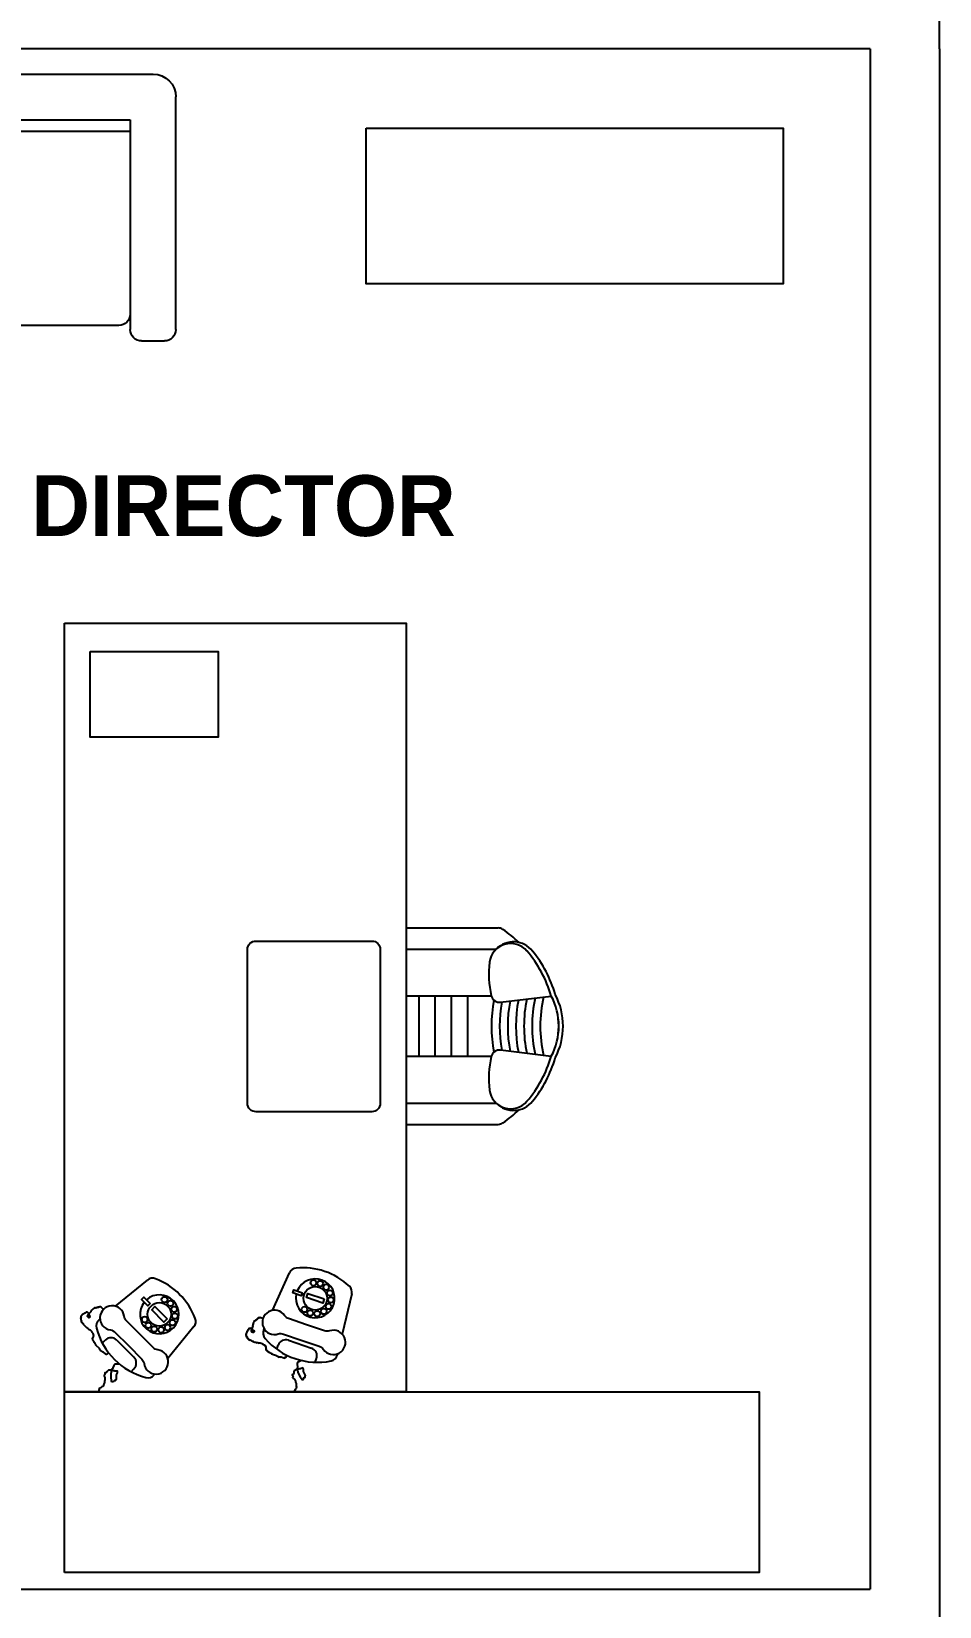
# Model space of a CAD drawing. Header units: inches. Extents: x 484217 to 497210, y -26946 to -21493.
# Drawn here: x 487890.6 to 488008.2, y -24130.6 to -23926.5 of the extents above; entities that cross this region are included whole.
import ezdxf

# ---------------------------------------------------------------- set-up
doc = ezdxf.new("R2010")
doc.units = ezdxf.units.IN
doc.header["$LTSCALE"] = 20
doc.header["$MEASUREMENT"] = 0
for name, color, linetype in [('furniture', 4, 'Continuous'), ('I-FURN', 4, 'Continuous'), ('I-WALL-IN', 3, 'Continuous')]:
    doc.layers.add(name, color=color, linetype=linetype)
doc.layers.add('I-ANNO-TEXT', color=7, linetype='Continuous', lineweight=18)
doc.styles.add('MICRO', font='')
doc.styles.get('MICRO').set_extended_font_data('MicrogrammaSSi', bold=True)

# ---------------------------------------------------------------- blocks, each defined once
blk = doc.blocks.new('A$C356546E5')
at = {"layer": 'furniture'}
for p, q in [((0, 46.31), (0, 48.56)), ((1.13, 49.69), (24.12, 49.69)), ((26.38, 2.26), (26.38, 47.44)), ((21.86, 45.18), (1.13, 45.18)), ((20.73, 4.52), (20.73, 45.18)), ((21.86, 4.52), (21.86, 45.18)), ((1.53, 44.05), (1.53, 25.98)), ((1.53, 23.72), (1.53, 5.65)), ((21.86, 24.85), (2.66, 24.85)), ((0, 3.39), (0, 1.13)), ((1.13, 4.52), (21.86, 4.52)), ((1.13, 0), (24.12, 0))]:
    blk.add_line(p, q, dxfattribs=at)
for centre, major_axis, start_param, end_param in [((1.13, 48.56), (-0.799, 0.799), -0.785398, 0.785398), ((24.12, 47.44), (1.6, 1.6), 5.497787, 7.068583), ((1.13, 46.31), (0.799, 0.799), 2.356194, 3.926991), ((2.66, 44.05), (0.799, 0.799), 0.785398, 2.356194), ((2.66, 25.98), (0.799, 0.799), 2.356194, 3.926991), ((2.66, 23.72), (0.799, 0.799), 0.785398, 2.356194), ((2.66, 5.65), (0.799, 0.799), 2.356194, 3.926991), ((1.13, 3.39), (-0.799, 0.799), -0.785398, 0.785398), ((24.12, 2.26), (-1.6, 1.6), 2.356194, 3.926991), ((1.13, 1.13), (0.799, 0.799), 2.356194, 3.926991)]:
    blk.add_ellipse(centre, major_axis=major_axis, ratio=1, start_param=start_param, end_param=end_param, dxfattribs=at)
blk = doc.blocks.new('A$C129F564C')
at = {"layer": 'furniture'}
for p, q in [((0.8878, 1.0214), (0.8732, 1.1399)), ((1.0145, 1.1399), (0.9998, 1.0214)), ((0.7138, 0.8), (0.7138, 1.0154)), ((0.7638, 0.8), (0.7638, 1.0108)), ((0.8732, 0.9997), (0.8732, 0.8)), ((1.0145, 0.9997), (1.0145, 0.8)), ((1.1238, 0.8), (1.1238, 1.0108)), ((1.1738, 0.8), (1.1738, 1.0154)), ((1.0145, 0.9444), (0.8732, 0.9444)), ((1.0145, 0.9063), (0.8732, 0.9063)), ((1.0145, 0.8683), (0.8732, 0.8683)), ((1.0145, 0.8303), (0.8732, 0.8303)), ((1.5709, 0.6727), (1.6649, 0.6505)), ((1.711, 0.6397), (1.7134, 0.6391)), ((1.7309, 0.5871), (1.7217, 0.5902)), ((1.6793, 0.5244), (1.6976, 0.5784)), ((1.6094, 0.4871), (1.5213, 0.5268)), ((1.7004, 0.4972), (1.6911, 0.5003)), ((1.6548, 0.4666), (1.6526, 0.4676)), ((1.6472, 0.3032), (1.7218, 0.2417)), ((1.5997, 0.1197), (1.5383, 0.1942)), ((1.7583, 0.2116), (1.7602, 0.2101)), ((1.6789, 0.1223), (1.7192, 0.1626)), ((1.753, 0.1557), (1.7461, 0.1626)), ((1.6314, 0.0812), (1.6298, 0.0831)), ((1.6858, 0.0885), (1.6789, 0.0954))]:
    blk.add_line(p, q, dxfattribs=at)
for points in [[(1.1198, 1.083, 0.106121), (1.0145, 1.1399, 0.249834), (0.8732, 1.1399, 0.106121), (0.7678, 1.083)], [(0.7481, 1.0644, 0.042822), (0.7173, 1.0266)], [(1.1703, 1.0266, 0.042822), (1.1396, 1.0644, 0.249834)]]:
    blk.add_lwpolyline(points, format="xyb", dxfattribs=at)
for points in [[(0, 0), (0, 0.8), (1.8, 0.8), (1.8, 0)], [(1.5827, 0.6082), (1.5925, 0.6049), (1.5794, 0.5664), (1.5697, 0.5697)], [(1.5679, 0.5572), (1.5753, 0.5546), (1.5686, 0.5347), (1.5611, 0.5372)], [(0.0667, 0.0598), (0.0667, 0.3598), (0.2667, 0.3598), (0.2667, 0.0598)], [(1.6293, 0.2401), (1.6367, 0.2328), (1.6079, 0.2041), (1.6006, 0.2114)], [(1.5935, 0.2009), (1.5991, 0.1953), (1.5841, 0.1804), (1.5785, 0.186)]]:
    blk.add_lwpolyline(points, close=True, dxfattribs=at)
for points in [[(1.1244, 0.4285), (0.7644, 0.4285, -0.414214), (0.7444, 0.4485), (0.7444, 0.7195, -0.414214), (0.7644, 0.7395), (1.1244, 0.7395, -0.414214), (1.1444, 0.7195), (1.1444, 0.4485, -0.414214)], [(1.6572, 0.6088), (1.6429, 0.5668), (1.6287, 0.5249, -0.162278), (1.6214, 0.5153, 2), (1.6646, 0.5007, -0.162278), (1.6647, 0.5127), (1.6789, 0.5546), (1.6932, 0.5965, -0.162278), (1.7004, 0.6061, 2), (1.6573, 0.6208, -0.162278)], [(1.6964, 0.2077), (1.6651, 0.1764), (1.6338, 0.1451, -0.162278), (1.623, 0.1397, 2), (1.6553, 0.1075, -0.162278), (1.6606, 0.1182), (1.6919, 0.1495), (1.7233, 0.1808, -0.162278), (1.734, 0.1862, 2), (1.7018, 0.2185, -0.162278)]]:
    blk.add_lwpolyline(points, format="xyb", close=True, dxfattribs=at)
for points in [[(1.7267, 0.5549), (1.7314, 0.5454), (1.7339, 0.5446), (1.736, 0.5445), (1.7419, 0.5454), (1.744, 0.5453), (1.7457, 0.5441), (1.7474, 0.5449), (1.7495, 0.5449), (1.7528, 0.5466), (1.7549, 0.5465), (1.765, 0.5515), (1.768, 0.554), (1.7714, 0.5557), (1.7714, 0.5578), (1.7705, 0.5595), (1.7689, 0.5607), (1.7664, 0.5616), (1.7655, 0.5633), (1.7634, 0.5633), (1.7618, 0.5646), (1.7525, 0.56), (1.7504, 0.56), (1.7474, 0.5596), (1.7441, 0.5579), (1.7466, 0.5529), (1.7466, 0.5508), (1.7474, 0.5491), (1.7474, 0.547), (1.7474, 0.5449), (1.7507, 0.5382), (1.7532, 0.5373), (1.7553, 0.5373), (1.7578, 0.5364), (1.7595, 0.5352), (1.7603, 0.5335), (1.7637, 0.5352), (1.7662, 0.5343), (1.7679, 0.5351), (1.7691, 0.5368), (1.7704, 0.5385), (1.7755, 0.541), (1.7776, 0.541), (1.7809, 0.5426), (1.783, 0.5426), (1.7851, 0.5426), (1.7872, 0.5426), (1.7889, 0.5434), (1.7914, 0.5426), (1.7931, 0.5413), (1.7956, 0.5404), (1.799, 0.5379), (1.8, 0.5384)], [(1.6284, 0.4648), (1.6282, 0.4642), (1.6285, 0.4641), (1.6263, 0.4576), (1.6266, 0.4575), (1.6262, 0.4561), (1.6265, 0.456), (1.6262, 0.4551), (1.6265, 0.4549), (1.6262, 0.454), (1.6281, 0.4533), (1.6279, 0.4526), (1.6295, 0.4521), (1.6291, 0.4508), (1.6307, 0.4502), (1.6305, 0.4496), (1.6321, 0.449), (1.6319, 0.4484), (1.6329, 0.448), (1.6328, 0.4477), (1.6341, 0.4472), (1.6335, 0.4456), (1.6345, 0.4453), (1.6342, 0.4443), (1.6381, 0.443), (1.638, 0.4426), (1.6422, 0.4412), (1.6424, 0.4415), (1.6459, 0.4403), (1.6462, 0.441), (1.6566, 0.4374), (1.6567, 0.4377), (1.6581, 0.4373), (1.6583, 0.4379), (1.6593, 0.4376), (1.6596, 0.4386), (1.6599, 0.4385), (1.6609, 0.4414), (1.6606, 0.4415), (1.661, 0.4428), (1.6597, 0.4433), (1.6599, 0.4439), (1.659, 0.4443), (1.6591, 0.4446), (1.6581, 0.4449), (1.6575, 0.4433), (1.6569, 0.4435), (1.6563, 0.4419), (1.6557, 0.4421), (1.6553, 0.4411), (1.655, 0.4412), (1.6546, 0.4399), (1.6539, 0.4401), (1.6536, 0.4392), (1.6533, 0.4393), (1.6529, 0.4383), (1.6526, 0.4384), (1.6512, 0.4342), (1.6515, 0.434), (1.6511, 0.4331), (1.6518, 0.4328), (1.6515, 0.4319), (1.6534, 0.4312), (1.6532, 0.4305), (1.6555, 0.4298), (1.6553, 0.4291), (1.6585, 0.428), (1.6584, 0.4277), (1.6597, 0.4272), (1.6595, 0.4266), (1.6657, 0.4245), (1.666, 0.4251), (1.6673, 0.4247), (1.6676, 0.4256), (1.6689, 0.4252), (1.6692, 0.4262), (1.6705, 0.4257), (1.6712, 0.4277), (1.6722, 0.4274), (1.6725, 0.4284), (1.6742, 0.4278), (1.6747, 0.4294), (1.6754, 0.4292), (1.6758, 0.4305), (1.6765, 0.4303), (1.6768, 0.4313), (1.6775, 0.4311), (1.6782, 0.4333), (1.6786, 0.4332), (1.679, 0.4345), (1.6784, 0.4348), (1.679, 0.4367), (1.6793, 0.4366), (1.6798, 0.4379), (1.6804, 0.4377), (1.6818, 0.4416), (1.6824, 0.4414), (1.6839, 0.4457), (1.6835, 0.4458), (1.6842, 0.4477), (1.6839, 0.4478), (1.6851, 0.4514), (1.6848, 0.4516), (1.6852, 0.4529), (1.6849, 0.453), (1.6859, 0.4559), (1.6856, 0.456), (1.6859, 0.457), (1.6856, 0.4571), (1.6859, 0.4581), (1.6856, 0.4582), (1.6873, 0.4631), (1.6876, 0.463), (1.688, 0.4643), (1.6884, 0.4642), (1.689, 0.4662), (1.6893, 0.4661), (1.69, 0.468), (1.6907, 0.4678), (1.6911, 0.4691), (1.6914, 0.469), (1.6919, 0.4703), (1.6935, 0.4698), (1.6942, 0.4717), (1.6961, 0.4711), (1.6964, 0.4717), (1.6974, 0.4714), (1.6975, 0.4717), (1.6984, 0.4714), (1.6987, 0.472), (1.7, 0.4716), (1.7001, 0.4719), (1.7014, 0.4715), (1.702, 0.4731), (1.7026, 0.4729), (1.7029, 0.4739), (1.7039, 0.4735), (1.7043, 0.4745), (1.7046, 0.4744), (1.7051, 0.476), (1.7055, 0.4759), (1.7061, 0.4779), (1.7065, 0.4778), (1.7068, 0.4787), (1.7071, 0.4786), (1.7079, 0.4809), (1.7082, 0.4808), (1.7086, 0.4818), (1.7089, 0.4817), (1.7097, 0.484), (1.71, 0.4839), (1.7104, 0.4852), (1.7111, 0.485), (1.7151, 0.4967), (1.7154, 0.4966), (1.7157, 0.4976), (1.7161, 0.4975), (1.7167, 0.4995), (1.7171, 0.4993), (1.7175, 0.5007), (1.7178, 0.5005), (1.7186, 0.5028), (1.718, 0.5031), (1.7183, 0.504), (1.718, 0.5041), (1.7184, 0.5055), (1.7181, 0.5056), (1.7188, 0.5075), (1.7184, 0.5076), (1.721, 0.5152), (1.72, 0.5155), (1.7203, 0.5165), (1.72, 0.5166), (1.7203, 0.5176), (1.7184, 0.5182), (1.7186, 0.5189), (1.7157, 0.5199), (1.7158, 0.5202), (1.7145, 0.5207)], [(1.735, 0.1287), (1.735, 0.1181), (1.7368, 0.1162), (1.7387, 0.1153), (1.7443, 0.1134), (1.7462, 0.1124), (1.7472, 0.1106), (1.749, 0.1106), (1.7509, 0.1096), (1.7547, 0.1096), (1.7566, 0.1087), (1.7678, 0.1087), (1.7716, 0.1096), (1.7753, 0.1096), (1.7763, 0.1115), (1.7763, 0.1134), (1.7753, 0.1153), (1.7735, 0.1171), (1.7735, 0.119), (1.7716, 0.12), (1.7706, 0.1218), (1.7603, 0.1218), (1.7584, 0.1228), (1.7556, 0.1237), (1.7519, 0.1237), (1.7519, 0.1181), (1.7509, 0.1162), (1.7509, 0.1143), (1.75, 0.1124), (1.749, 0.1106), (1.749, 0.1031), (1.7509, 0.1012), (1.7528, 0.1002), (1.7547, 0.0984), (1.7556, 0.0965), (1.7556, 0.0946), (1.7594, 0.0946), (1.7613, 0.0927), (1.7631, 0.0927), (1.765, 0.0937), (1.7669, 0.0946), (1.7725, 0.0946), (1.7744, 0.0937), (1.7782, 0.0937), (1.78, 0.0927), (1.7819, 0.0918), (1.7838, 0.0909), (1.7857, 0.0909), (1.7875, 0.089), (1.7885, 0.0871), (1.7904, 0.0852), (1.7922, 0.0815), (1.7941, 0.0815), (1.796, 0.0805), (1.8, 0.0805)], [(1.6069, 0.0913), (1.6065, 0.0909), (1.6067, 0.0906), (1.6018, 0.0857), (1.6021, 0.0855), (1.6011, 0.0845), (1.6013, 0.0843), (1.6006, 0.0835), (1.6009, 0.0833), (1.6001, 0.0826), (1.6016, 0.0811), (1.6011, 0.0806), (1.6023, 0.0794), (1.6013, 0.0784), (1.6026, 0.0772), (1.6021, 0.0767), (1.6033, 0.0755), (1.6028, 0.075), (1.6035, 0.0743), (1.6033, 0.074), (1.6043, 0.073), (1.6031, 0.0718), (1.6038, 0.0711), (1.6031, 0.0704), (1.606, 0.0674), (1.6057, 0.0672), (1.6089, 0.064), (1.6092, 0.0643), (1.6118, 0.0616), (1.6123, 0.0621), (1.6201, 0.0542), (1.6204, 0.0545), (1.6214, 0.0535), (1.6219, 0.054), (1.6226, 0.0533), (1.6233, 0.054), (1.6236, 0.0538), (1.6258, 0.056), (1.6255, 0.0562), (1.6265, 0.0572), (1.6255, 0.0582), (1.626, 0.0586), (1.6253, 0.0594), (1.6255, 0.0596), (1.6248, 0.0604), (1.6236, 0.0591), (1.6231, 0.0596), (1.6219, 0.0584), (1.6214, 0.0589), (1.6206, 0.0582), (1.6204, 0.0584), (1.6194, 0.0574), (1.6189, 0.0579), (1.6182, 0.0572), (1.6179, 0.0574), (1.6172, 0.0567), (1.617, 0.0569), (1.6138, 0.0538), (1.614, 0.0535), (1.6133, 0.0528), (1.6138, 0.0523), (1.6131, 0.0516), (1.6145, 0.0501), (1.614, 0.0496), (1.6157, 0.0479), (1.6153, 0.0474), (1.6177, 0.045), (1.6175, 0.0447), (1.6184, 0.0437), (1.6179, 0.0432), (1.6226, 0.0386), (1.6231, 0.0391), (1.624, 0.0381), (1.6248, 0.0389), (1.6258, 0.0379), (1.6265, 0.0386), (1.6275, 0.0376), (1.6289, 0.0391), (1.6297, 0.0384), (1.6304, 0.0391), (1.6316, 0.0379), (1.6328, 0.0391), (1.6333, 0.0386), (1.6343, 0.0396), (1.6348, 0.0391), (1.6355, 0.0398), (1.636, 0.0393), (1.6377, 0.0411), (1.638, 0.0408), (1.6389, 0.0418), (1.6385, 0.0423), (1.6399, 0.0437), (1.6402, 0.0435), (1.6411, 0.0445), (1.6416, 0.044), (1.6446, 0.0469), (1.6451, 0.0464), (1.6482, 0.0496), (1.648, 0.0499), (1.6495, 0.0513), (1.6492, 0.0516), (1.6519, 0.0543), (1.6517, 0.0545), (1.6526, 0.0555), (1.6524, 0.0557), (1.6546, 0.0579), (1.6543, 0.0582), (1.6551, 0.0589), (1.6548, 0.0591), (1.6556, 0.0599), (1.6553, 0.0601), (1.659, 0.0638), (1.6592, 0.0635), (1.6602, 0.0645), (1.6605, 0.0643), (1.6619, 0.0657), (1.6622, 0.0655), (1.6636, 0.067), (1.6641, 0.0665), (1.6651, 0.0674), (1.6653, 0.0672), (1.6663, 0.0682), (1.6675, 0.067), (1.669, 0.0684), (1.6705, 0.067), (1.671, 0.0674), (1.6717, 0.0667), (1.6719, 0.067), (1.6727, 0.0662), (1.6732, 0.0667), (1.6741, 0.0657), (1.6744, 0.066), (1.6754, 0.065), (1.6766, 0.0662), (1.6771, 0.0657), (1.6778, 0.0665), (1.6785, 0.0657), (1.6793, 0.0665), (1.6795, 0.0662), (1.6807, 0.0675), (1.681, 0.0672), (1.6824, 0.0687), (1.6827, 0.0684), (1.6834, 0.0692), (1.6837, 0.0689), (1.6854, 0.0706), (1.6856, 0.0704), (1.6863, 0.0711), (1.6866, 0.0709), (1.6883, 0.0726), (1.6885, 0.0723), (1.6895, 0.0733), (1.69, 0.0728), (1.6988, 0.0816), (1.6991, 0.0814), (1.6998, 0.0821), (1.7, 0.0819), (1.7015, 0.0833), (1.7017, 0.0831), (1.7027, 0.0841), (1.703, 0.0838), (1.7047, 0.0855), (1.7042, 0.086), (1.7049, 0.0868), (1.7047, 0.087), (1.7056, 0.088), (1.7054, 0.0882), (1.7069, 0.0897), (1.7066, 0.0899), (1.7122, 0.0956), (1.7115, 0.0963), (1.7122, 0.097), (1.712, 0.0973), (1.7127, 0.098), (1.7113, 0.0995), (1.7118, 0.0999), (1.7096, 0.1021), (1.7098, 0.1024), (1.7088, 0.1033)]]:
    blk.add_lwpolyline(points, dxfattribs=at)
for centre, radius in [((1.5687, 0.6216), 0.00669), ((1.5848, 0.6236), 0.00669), ((1.5465, 0.599), 0.00669), ((1.555, 0.6129), 0.00669), ((1.5811, 0.5873), 0.0275), ((1.6002, 0.6184), 0.00669), ((1.6118, 0.607), 0.00669), ((1.6173, 0.5917), 0.00669), ((1.5449, 0.5829), 0.00669), ((1.6071, 0.5617), 0.00669), ((1.6156, 0.5756), 0.00669), ((1.6066, 0.2565), 0.00669), ((1.6227, 0.2584), 0.00669), ((1.638, 0.253), 0.00669), ((1.5842, 0.2341), 0.00669), ((1.5928, 0.2479), 0.00669), ((1.6186, 0.2221), 0.0275), ((1.6495, 0.2415), 0.00669), ((1.6549, 0.2262), 0.00669), ((1.6307, 0.1877), 0.00669), ((1.6444, 0.1963), 0.00669), ((1.6531, 0.21), 0.00669)]:
    blk.add_circle(centre, radius, dxfattribs=at)
for centre, radius, start, end in [((0.9531, 0.8661), 0.2953, 106.4736, 128.8568), ((0.9438, 1.0074), 0.1602, 62.317, 117.683), ((0.9438, 1.0074), 0.1502, 61.9455, 118.0545), ((0.9345, 0.8661), 0.2953, 51.1432, 73.5264), ((0.9438, 1.4287), 0.3145, 257.44, 282.56), ((0.8036, 1.0516), 0.057, 128.8568, 224.8513), ((0.8003, 1.045), 0.05, 130.5056, 262.9259), ((0.9438, 1.4096), 0.3145, 257.8911, 282.1089), ((0.9438, 1.3905), 0.3145, 258.341, 281.659), ((1.0873, 1.045), 0.05, 277.0741, 49.4944), ((1.084, 1.0516), 0.057, 315.1487, 51.1432), ((0.9438, 1.3715), 0.3145, 258.7898, 281.2102), ((0.9438, 1.3524), 0.3145, 259.2374, 280.7626), ((0.7338, 1.0154), 0.02, 145.756, 180), ((0.8217, 1.2171), 0.2235, 262.9259, 283.1474), ((0.8679, 1.019), 0.02, 283.1474, 7.0328), ((0.9438, 1.3142), 0.3145, 258.8202, 281.1798), ((0.9438, 1.3333), 0.3145, 259.6838, 280.3162), ((1.0197, 1.019), 0.02, 172.9672, 256.8526), ((1.066, 1.2171), 0.2235, 256.8526, 277.0741), ((1.1538, 1.0154), 0.02, 0, 34.244), ((1.671, 0.5573), 0.1615, 137.169, 185.299), ((1.5665, 0.6542), 0.019, 76.7496, 137.169), ((1.5811, 0.5873), 0.0455, 257.6369, 247.6634), ((1.7091, 0.6206), 0.019, 11.6672, 76.7496), ((1.5695, 0.5918), 0.1615, 310.8008, 11.6672), ((1.7156, 0.5722), 0.019, 71.234, 161.234), ((1.5291, 0.5441), 0.019, 185.299, 245.7184), ((1.6973, 0.5183), 0.019, 161.234, 251.234), ((1.6626, 0.4839), 0.019, 245.7184, 310.8008), ((1.6861, 0.1554), 0.1615, 110.935, 159.065), ((1.6351, 0.2885), 0.019, 50.5156, 110.935), ((1.6186, 0.2221), 0.0455, 231.4029, 221.4294), ((1.553, 0.2063), 0.019, 159.065, 219.4844), ((1.6102, 0.2312), 0.1615, 284.5668, 345.4332), ((1.7481, 0.1954), 0.019, 345.4332, 50.5156), ((1.7326, 0.1491), 0.019, 45, 135), ((1.6923, 0.1088), 0.019, 135, 225), ((1.6461, 0.0933), 0.019, 219.4844, 284.5668)]:
    blk.add_arc(centre, radius, start, end, dxfattribs=at)

msp = doc.modelspace()

# ---------------------------------------------------------------- linework, layer by layer
at = {"layer": 'I-FURN', "elevation": 6.93}
for points in [[(487933.96, -23939.07), (487987.96, -23939.07), (487987.96, -23959.23), (487933.96, -23959.23)], [(487894.85, -24126.19), (487894.85, -24102.79), (487984.85, -24102.79), (487984.85, -24126.19)]]:
    msp.add_lwpolyline(points, close=True, dxfattribs=at)
at = {"layer": 'I-WALL-IN'}
for p, q in [((488008.24, -23928.78, 6.93), (488008.24, -23671.72, 6.93)), ((487999.24, -23928.78, 6.93), (487802.45, -23928.78, 6.93)), ((487999.24, -23928.78, 6.93), (487999.24, -24128.36, 6.93)), ((488008.24, -23928.78, 6.93), (488008.24, -25284.97, 6.93)), ((487802.45, -24128.36, 6.93), (487994.4, -24128.36, 6.93)), ((487994.4, -24128.36, 6.93), (487999.24, -24128.36, 6.93))]:
    msp.add_line(p, q, dxfattribs=at)

# ---------------------------------------------------------------- block references
at = {"layer": 'furniture', "xscale": -1.310553119927292, "yscale": 1.310553119927292, "zscale": 1.310553119927292, "rotation": 270}
msp.add_blockref('A$C356546E5', (487844.15, -23966.63), dxfattribs=at)
at = {"layer": 'furniture', "linetype": 'Continuous', "xscale": 55.33161534353492, "yscale": 55.33161534353492, "zscale": 55.33161534353492, "rotation": 270}
msp.add_blockref('A$C129F564C', (487894.85, -24003.19, 8.82), dxfattribs=at)

# ---------------------------------------------------------------- texts
at = {"layer": 'I-ANNO-TEXT', "insert": (487890.55, -23984.03, 6.93), "char_height": 7.875, "attachment_point": 1, "style": 'MICRO'}
msp.add_mtext_dynamic_manual_height_columns('{\\fBahnschrift Light|b1|i0|c0|p34;DIRECTOR  }', width=7.4099, gutter_width=1.5, heights=[0], dxfattribs=at)

doc.saveas('drawing.dxf')
